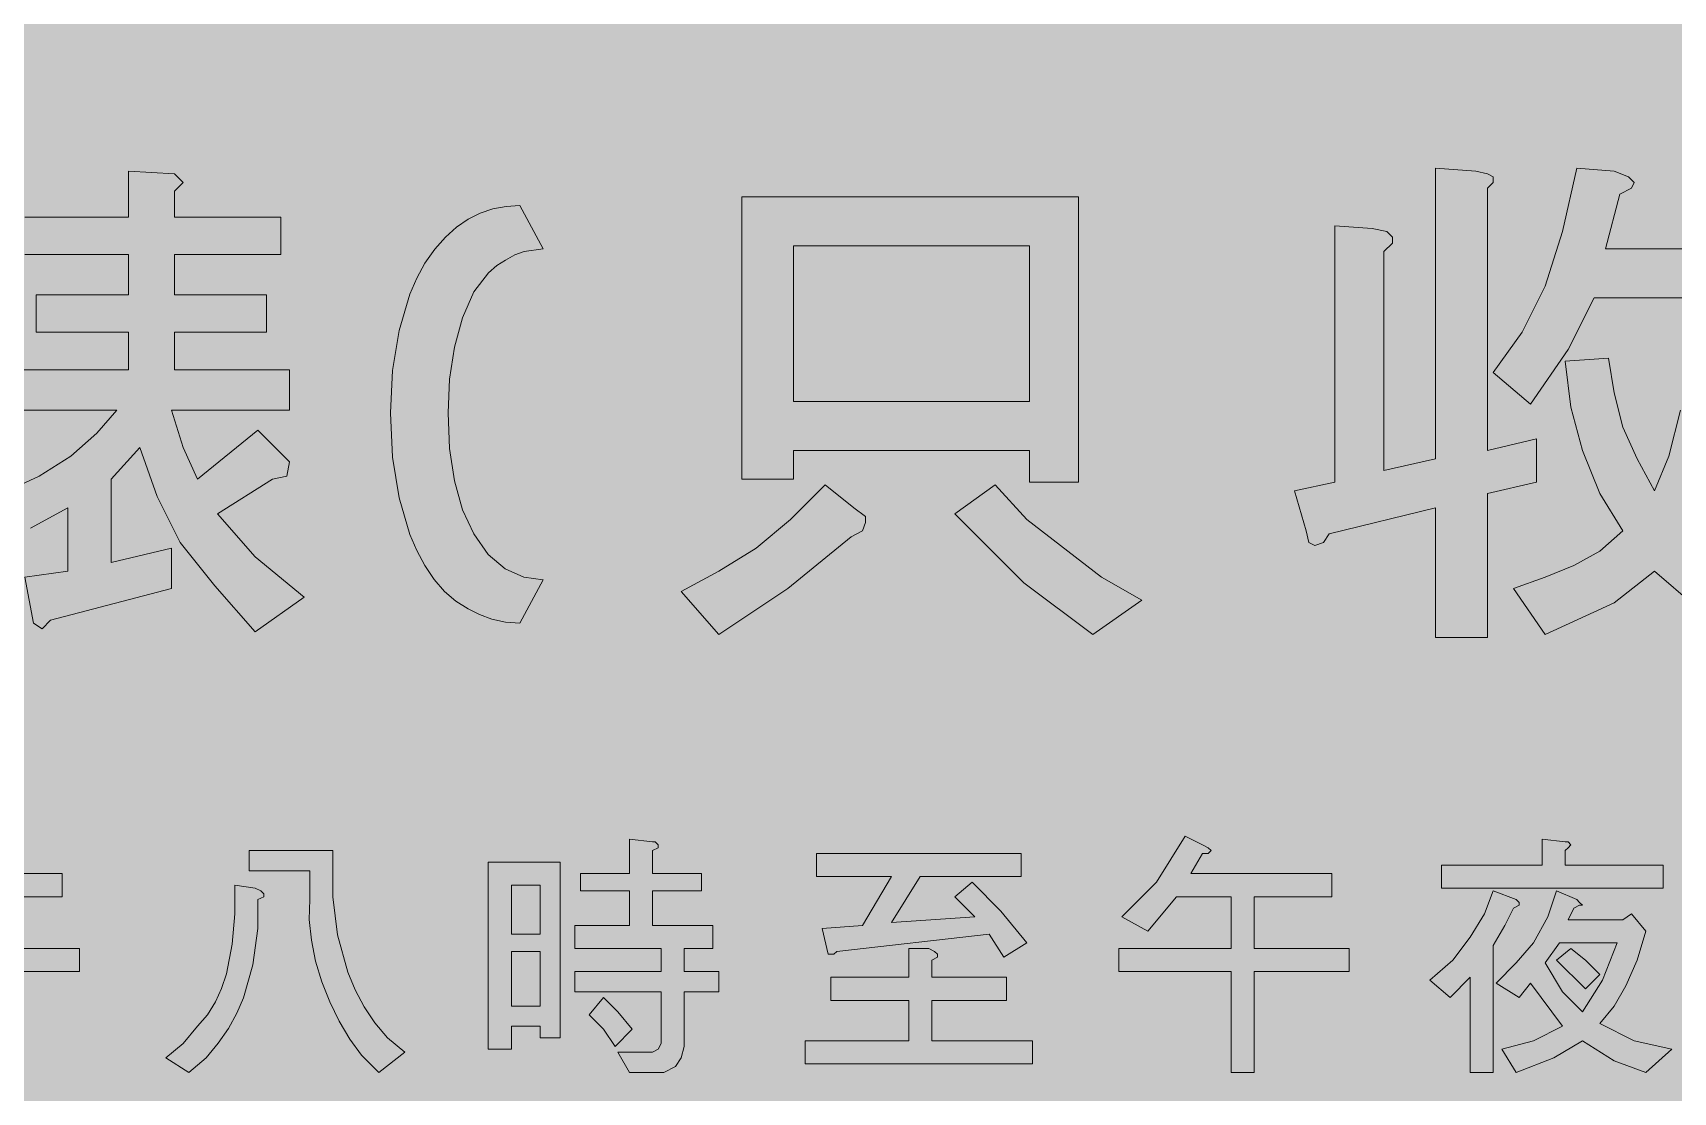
# Model space of a CAD drawing. Header units: metres. Extents: x 10 to 559, y 12 to 260.
# Drawn here: x 269.1 to 371.6, y 69.9 to 136.1 of the extents above; entities that cross this region are included whole.
import ezdxf

# ---------------------------------------------------------------- set-up
doc = ezdxf.new("R2010")
doc.units = ezdxf.units.M
doc.layers.add('FILL_BLUE_0000FF', color=7, linetype='Continuous', true_color=0x0000ff)
doc.layers.add('FILL_WHITE_FFFFFF', color=7, linetype='Continuous', true_color=0xffffff)

msp = doc.modelspace()

# ---------------------------------------------------------------- hatches: boundary and pattern name
at = {"layer": 'FILL_BLUE_0000FF', "true_color": 0x0000ff}
h = msp.add_hatch(color=7, dxfattribs=at)
h.dxf.hatch_style = 1
h.paths.add_polyline_path([(553.76, 259.97), (555.08, 259.58), (556.32, 258.96), (557.46, 258.12), (558.3, 256.98), (558.92, 255.74), (559.31, 254.42), (559.44, 253.08), (559.44, 19.26), (559.31, 17.91), (558.9, 16.56), (558.25, 15.32), (557.46, 14.22), (556.29, 13.28), (555.01, 12.6), (553.69, 12.2), (552.42, 12.06), (17.28, 12.06), (16.04, 12.2), (14.78, 12.6), (13.56, 13.28), (12.42, 14.22), (11.48, 15.36), (10.8, 16.61), (10.4, 17.92), (10.26, 19.26), (10.26, 253.08), (10.4, 254.41), (10.8, 255.6), (11.48, 256.93), (12.42, 258.12), (13.52, 259.04), (14.12, 259.36), (14.76, 259.56), (16.09, 259.97), (17.28, 260.1), (552.42, 260.1), (553.76, 259.97)])
at = {"layer": 'FILL_WHITE_FFFFFF', "true_color": 0xffffff}
h = msp.add_hatch(color=7, dxfattribs=at)
h.dxf.hatch_style = 1
h.paths.add_polyline_path([(275.04, 124.56), (275.04, 127.44), (277.92, 127.26), (278.46, 126.72), (277.92, 126.18), (277.92, 124.56), (284.58, 124.56), (284.58, 122.22), (277.92, 122.22), (277.92, 119.7), (283.68, 119.7), (283.68, 117.36), (277.92, 117.36), (277.92, 115.02), (285.12, 115.02), (285.12, 112.5), (277.74, 112.5), (278.46, 110.16), (279.36, 108.18), (283.14, 111.24), (285.12, 109.26), (284.94, 108.36), (284.04, 108.18), (280.62, 106.02), (282.96, 103.32), (286.02, 100.8), (282.96, 98.64), (280.44, 101.52), (278.28, 104.22), (276.84, 107.1), (275.76, 110.16), (273.96, 108.18), (273.96, 102.96), (277.74, 103.86), (277.74, 101.34), (270.18, 99.36), (269.64, 98.82), (269.1, 99.18), (268.56, 102.06), (271.26, 102.42), (271.26, 106.38), (268.92, 105.12), (267.12, 107.28), (269.46, 108.36), (271.44, 109.62), (273.06, 111.06), (274.32, 112.5), (268.02, 112.5), (268.02, 115.02), (275.04, 115.02), (275.04, 117.36), (269.28, 117.36), (269.28, 119.7), (275.04, 119.7), (275.04, 122.22), (268.56, 122.22), (268.56, 124.56), (275.04, 124.56)])
h = msp.add_hatch(color=7, dxfattribs=at)
h.dxf.hatch_style = 1
h.paths.add_polyline_path([(350.46, 108), (350.46, 124.02), (352.8, 123.84), (353.7, 123.66), (354.06, 123.3), (354.06, 122.94), (353.52, 122.4), (353.52, 108.72), (356.76, 109.44), (356.76, 127.62), (359.28, 127.44), (360, 127.26), (360.36, 127.08), (360.36, 126.72), (360, 126.36), (360, 109.98), (363.06, 110.7), (363.06, 108), (360, 107.28), (360, 98.28), (356.76, 98.28), (356.76, 106.38), (350.1, 104.76), (349.74, 104.22), (349.2, 104.04), (348.84, 104.22), (348.66, 104.94), (347.94, 107.46), (350.46, 108)])
h = msp.add_hatch(color=7, dxfattribs=at)
h.dxf.hatch_style = 1
h.paths.add_polyline_path([(362.16, 117.36), (363.6, 120.24), (364.68, 123.66), (365.58, 127.62), (367.92, 127.44), (368.82, 127.08), (369.18, 126.72), (369, 126.36), (368.28, 126), (367.38, 122.58), (377.64, 122.58), (377.64, 119.52), (375.66, 119.52), (375.66, 115.38), (374.94, 111.6), (374.04, 108.18), (372.6, 104.94), (375.12, 102.78), (378.18, 100.8), (375.66, 98.28), (372.96, 100.26), (370.44, 102.42), (367.92, 100.44), (363.6, 98.46), (361.62, 101.34), (363.6, 102.06), (365.4, 102.78), (367.02, 103.68), (368.46, 104.94), (367.02, 107.28), (365.94, 109.98), (365.22, 112.68), (364.86, 115.56), (367.56, 115.74), (367.92, 113.58), (368.46, 111.42), (369.36, 109.44), (370.44, 107.46), (371.34, 109.62), (372.06, 112.5), (372.42, 115.74), (372.78, 119.52), (366.66, 119.52), (365.04, 116.28), (362.7, 112.86), (360.36, 114.84), (362.16, 117.36)])
h = msp.add_hatch(color=7, dxfattribs=at)
h.dxf.hatch_style = 1
h.paths.add_polyline_path([(299.52, 99.18), (298.61, 99.24), (297.77, 99.43), (296.99, 99.71), (296.28, 100.08), (295.5, 100.55), (294.8, 101.16), (294.15, 101.9), (293.58, 102.78), (293.07, 103.71), (292.64, 104.73), (291.96, 107.01), (291.56, 109.56), (291.42, 112.32), (291.56, 114.97), (291.96, 117.47), (292.64, 119.74), (293.07, 120.75), (293.58, 121.68), (294.2, 122.56), (294.86, 123.31), (295.55, 123.93), (296.28, 124.43), (297.04, 124.81), (297.83, 125.07), (298.66, 125.23), (299.52, 125.28), (300.96, 122.58), (299.79, 122.42), (299.19, 122.2), (298.62, 121.86), (298.08, 121.53), (297.56, 121.07), (296.64, 119.88), (295.93, 118.27), (295.43, 116.44), (295.12, 114.44), (295.02, 112.32), (295.12, 110.1), (295.43, 108.07), (295.93, 106.27), (296.64, 104.76), (297.54, 103.47), (298.6, 102.58), (299.75, 102.05), (300.96, 101.88), (299.52, 99.18)])
h = msp.add_hatch(color=7, dxfattribs=at)
h.dxf.hatch_style = 1
h.paths.add_polyline_path([(334.44, 108), (331.38, 108), (331.38, 109.98), (316.62, 109.98), (316.62, 108.18), (313.38, 108.18), (313.38, 125.82), (334.44, 125.82), (334.44, 108)])
h.paths.add_polyline_path([(331.38, 122.76), (316.62, 122.76), (316.62, 113.04), (331.38, 113.04), (331.38, 122.76)], flags=16)
h = msp.add_hatch(color=7, dxfattribs=at)
h.dxf.hatch_style = 1
h.paths.add_polyline_path([(321.12, 105.84), (321.12, 105.48), (320.94, 104.94), (320.22, 104.58), (316.26, 101.34), (311.94, 98.46), (309.6, 101.16), (311.94, 102.42), (314.28, 103.86), (316.44, 105.66), (318.6, 107.82), (320.4, 106.38), (321.12, 105.84)])
h = msp.add_hatch(color=7, dxfattribs=at)
h.dxf.hatch_style = 1
h.paths.add_polyline_path([(331.2, 105.66), (335.88, 102.06), (338.4, 100.62), (335.34, 98.46), (331.02, 101.7), (326.7, 106.02), (329.22, 107.82), (331.2, 105.66)])
h = msp.add_hatch(color=7, dxfattribs=at)
h.dxf.hatch_style = 1
h.paths.add_polyline_path([(259.92, 82.98), (261.72, 85.86), (262.8, 85.32), (263.16, 85.14), (263.34, 84.96), (263.16, 84.78), (262.8, 84.78), (262.08, 83.52), (270.9, 83.52), (270.9, 82.08), (266.22, 82.08), (266.22, 78.84), (271.98, 78.84), (271.98, 77.4), (266.22, 77.4), (266.22, 71.1), (264.6, 71.1), (264.6, 77.4), (257.76, 77.4), (257.76, 78.84), (264.6, 78.84), (264.6, 82.08), (261.18, 82.08), (259.38, 79.92), (257.94, 80.82), (259.92, 82.98)])
h = msp.add_hatch(color=7, dxfattribs=at)
h.dxf.hatch_style = 1
h.paths.add_polyline_path([(306.36, 82.44), (303.3, 82.44), (303.3, 83.52), (306.36, 83.52), (306.36, 85.68), (307.8, 85.5), (307.98, 85.5), (308.16, 85.32), (308.16, 85.14), (307.8, 84.96), (307.8, 83.52), (310.86, 83.52), (310.86, 82.44), (307.8, 82.44), (307.8, 80.28), (311.58, 80.28), (311.58, 78.84), (309.78, 78.84), (309.78, 77.4), (311.94, 77.4), (311.94, 76.14), (309.78, 76.14), (309.78, 72.72), (309.6, 72), (309.24, 71.46), (308.52, 71.1), (306.36, 71.1), (305.64, 72.36), (307.8, 72.36), (308.16, 72.54), (308.34, 72.9), (308.34, 76.14), (302.94, 76.14), (302.94, 77.4), (308.34, 77.4), (308.34, 78.84), (302.94, 78.84), (302.94, 80.28), (306.36, 80.28), (306.36, 82.44)])
h = msp.add_hatch(color=7, dxfattribs=at)
h.dxf.hatch_style = 1
h.paths.add_polyline_path([(339.3, 82.98), (341.1, 85.86), (342.18, 85.32), (342.54, 85.14), (342.72, 84.96), (342.54, 84.78), (342.18, 84.78), (341.46, 83.52), (350.28, 83.52), (350.28, 82.08), (345.42, 82.08), (345.42, 78.84), (351.36, 78.84), (351.36, 77.4), (345.42, 77.4), (345.42, 71.1), (343.98, 71.1), (343.98, 77.4), (336.96, 77.4), (336.96, 78.84), (343.98, 78.84), (343.98, 82.08), (340.56, 82.08), (338.76, 79.92), (337.14, 80.82), (339.3, 82.98)])
h = msp.add_hatch(color=7, dxfattribs=at)
h.dxf.hatch_style = 1
h.paths.add_polyline_path([(363.42, 84.06), (363.42, 85.68), (364.86, 85.5), (365.04, 85.5), (365.22, 85.32), (365.04, 85.14), (364.86, 84.96), (364.86, 84.06), (370.98, 84.06), (370.98, 82.62), (357.12, 82.62), (357.12, 84.06), (363.42, 84.06)])
h = msp.add_hatch(color=7, dxfattribs=at)
h.dxf.hatch_style = 1
h.paths.add_polyline_path([(287.82, 84.96), (287.82, 82.08), (288.12, 79.69), (288.76, 77.36), (289.22, 76.25), (289.78, 75.19), (290.45, 74.19), (291.24, 73.26), (292.32, 72.36), (290.7, 71.1), (289.62, 72.18), (288.89, 73.18), (288.22, 74.3), (287.63, 75.5), (287.13, 76.76), (286.74, 78.06), (286.48, 79.37), (286.35, 80.66), (286.38, 81.9), (286.38, 83.7), (282.6, 83.7), (282.6, 84.96), (287.82, 84.96)])
h = msp.add_hatch(color=7, dxfattribs=at)
h.dxf.hatch_style = 1
h.paths.add_polyline_path([(300.78, 73.26), (300.78, 73.98), (298.98, 73.98), (298.98, 72.54), (297.54, 72.54), (297.54, 84.24), (302.04, 84.24), (302.04, 73.26), (300.78, 73.26)])
h.paths.add_polyline_path([(298.98, 82.8), (298.98, 79.74), (300.78, 79.74), (300.78, 82.8), (298.98, 82.8)], flags=16)
h.paths.add_polyline_path([(300.78, 78.66), (298.98, 78.66), (298.98, 75.24), (300.78, 75.24), (300.78, 78.66)], flags=16)
h = msp.add_hatch(color=7, dxfattribs=at)
h.dxf.hatch_style = 1
h.paths.add_polyline_path([(318.06, 84.78), (330.84, 84.78), (330.84, 83.34), (324.54, 83.34), (322.74, 80.46), (327.96, 80.82), (326.7, 82.08), (327.78, 82.98), (329.58, 81.18), (331.2, 79.2), (329.76, 78.3), (328.86, 79.74), (319.32, 78.66), (319.14, 78.48), (318.78, 78.48), (318.42, 80.1), (320.94, 80.28), (322.74, 83.34), (318.06, 83.34), (318.06, 84.78)])
h = msp.add_hatch(color=7, dxfattribs=at)
h.dxf.hatch_style = 1
h.paths.add_polyline_path([(278.46, 72.9), (279.36, 73.98), (279.98, 74.7), (280.48, 75.5), (280.87, 76.35), (281.17, 77.25), (281.53, 79.12), (281.7, 81), (281.7, 82.8), (282.96, 82.62), (283.32, 82.44), (283.5, 82.26), (283.5, 82.08), (283.14, 81.9), (283.14, 80.1), (282.82, 77.82), (282.23, 75.76), (281.81, 74.79), (281.29, 73.85), (280.65, 72.92), (279.9, 72), (278.82, 71.1), (277.38, 72), (278.46, 72.9)])
h = msp.add_hatch(color=7, dxfattribs=at)
h.dxf.hatch_style = 1
h.paths.add_polyline_path([(361.98, 81.72), (361.98, 81.54), (361.62, 81.36), (361.08, 80.28), (360.36, 79.02), (360.36, 71.1), (358.92, 71.1), (358.92, 77.04), (357.66, 75.78), (356.4, 76.86), (357.84, 78.12), (358.92, 79.56), (359.82, 81), (360.36, 82.44), (361.8, 81.9), (361.98, 81.72)])
h = msp.add_hatch(color=7, dxfattribs=at)
h.dxf.hatch_style = 1
h.paths.add_polyline_path([(365.94, 81.54), (365.76, 81.54), (365.4, 81.36), (365.04, 80.64), (368.46, 80.64), (369, 81), (369.9, 79.92), (369.36, 78.12), (368.64, 76.5), (367.92, 75.24), (367.02, 74.16), (369.18, 73.08), (371.52, 72.54), (369.9, 71.1), (367.92, 71.82), (365.94, 73.08), (364.14, 72), (361.8, 71.1), (360.9, 72.54), (362.88, 73.08), (364.68, 73.98), (362.7, 76.68), (361.98, 75.78), (360.54, 76.68), (361.8, 77.94), (362.88, 79.2), (363.78, 80.82), (364.32, 82.44), (365.58, 81.9), (365.76, 81.72), (365.94, 81.54)])
h.paths.add_polyline_path([(365.94, 74.88), (367.2, 76.86), (368.1, 79.2), (364.5, 79.2), (363.6, 77.94), (364.68, 76.14), (365.94, 74.88)], flags=16)
h = msp.add_hatch(color=7, dxfattribs=at)
h.dxf.hatch_style = 1
h.paths.add_polyline_path([(317.34, 73.08), (323.82, 73.08), (323.82, 75.6), (318.96, 75.6), (318.96, 77.04), (323.82, 77.04), (323.82, 78.84), (325.08, 78.84), (325.44, 78.66), (325.62, 78.48), (325.62, 78.3), (325.26, 78.12), (325.26, 77.04), (329.94, 77.04), (329.94, 75.6), (325.26, 75.6), (325.26, 73.08), (331.56, 73.08), (331.56, 71.64), (317.34, 71.64), (317.34, 73.08)])
h = msp.add_hatch(color=7, dxfattribs=at)
h.dxf.hatch_style = 1
h.paths.add_polyline_path([(366.12, 78.12), (367.02, 77.22), (366.12, 76.32), (364.32, 78.12), (365.22, 78.84), (366.12, 78.12)])
h = msp.add_hatch(color=7, dxfattribs=at)
h.dxf.hatch_style = 1
h.paths.add_polyline_path([(305.64, 74.88), (306.54, 73.8), (305.46, 72.72), (304.74, 73.8), (303.84, 74.7), (304.74, 75.78), (305.64, 74.88)])

# ---------------------------------------------------------------- linework, layer by layer
at = {"layer": 'FILL_WHITE_FFFFFF', "lineweight": 0, "true_color": 0xffffff}
for points in [[(268.56, 124.56), (275.04, 124.56), (275.04, 127.44), (277.92, 127.26), (278.46, 126.72), (277.92, 126.18), (277.92, 124.56), (284.58, 124.56), (284.58, 122.22), (277.92, 122.22), (277.92, 119.7), (283.68, 119.7), (283.68, 117.36), (277.92, 117.36), (277.92, 115.02), (285.12, 115.02), (285.12, 112.5), (277.74, 112.5), (278.46, 110.16), (279.36, 108.18), (283.14, 111.24), (285.12, 109.26), (284.94, 108.36), (284.04, 108.18), (280.62, 106.02), (282.96, 103.32), (286.02, 100.8), (282.96, 98.64), (280.44, 101.52), (278.28, 104.22), (276.84, 107.1), (275.76, 110.16), (273.96, 108.18), (273.96, 102.96), (277.74, 103.86), (277.74, 101.34), (270.18, 99.36), (269.64, 98.82), (269.1, 99.18), (268.56, 102.06), (271.26, 102.42), (271.26, 106.38), (268.92, 105.12)], [(372.78, 119.52), (366.66, 119.52), (365.04, 116.28), (362.7, 112.86), (360.36, 114.84), (362.16, 117.36), (363.6, 120.24), (364.68, 123.66), (365.58, 127.62), (367.92, 127.44), (368.82, 127.08), (369.18, 126.72), (369, 126.36), (368.28, 126), (367.38, 122.58), (377.64, 122.58)], [(268.02, 115.02), (275.04, 115.02), (275.04, 117.36), (269.28, 117.36), (269.28, 119.7), (275.04, 119.7), (275.04, 122.22), (268.56, 122.22)], [(372.96, 100.26), (370.44, 102.42), (367.92, 100.44), (363.6, 98.46), (361.62, 101.34), (363.6, 102.06), (365.4, 102.78), (367.02, 103.68), (368.46, 104.94), (367.02, 107.28), (365.94, 109.98), (365.22, 112.68), (364.86, 115.56), (367.56, 115.74), (367.92, 113.58), (368.46, 111.42), (369.36, 109.44), (370.44, 107.46), (371.34, 109.62), (372.06, 112.5)], [(267.12, 107.28), (269.46, 108.36), (271.44, 109.62), (273.06, 111.06), (274.32, 112.5), (268.02, 112.5)], [(262.08, 83.52), (270.9, 83.52), (270.9, 82.08), (266.22, 82.08)], [(266.22, 78.84), (271.98, 78.84), (271.98, 77.4), (266.22, 77.4)]]:
    msp.add_lwpolyline(points, dxfattribs=at)
for points in [[(350.46, 108), (350.46, 124.02), (352.8, 123.84), (353.7, 123.66), (354.06, 123.3), (354.06, 122.94), (353.52, 122.4), (353.52, 108.72), (356.76, 109.44), (356.76, 127.62), (359.28, 127.44), (360, 127.26), (360.36, 127.08), (360.36, 126.72), (360, 126.36), (360, 109.98), (363.06, 110.7), (363.06, 108), (360, 107.28), (360, 98.28), (356.76, 98.28), (356.76, 106.38), (350.1, 104.76), (349.74, 104.22), (349.2, 104.04), (348.84, 104.22), (348.66, 104.94), (347.94, 107.46)], [(299.52, 99.18), (298.61, 99.24), (297.77, 99.43), (296.99, 99.71), (296.28, 100.08), (295.5, 100.55), (294.8, 101.16), (294.15, 101.9), (293.58, 102.78), (293.07, 103.71), (292.64, 104.73), (291.96, 107.01), (291.56, 109.56), (291.42, 112.32), (291.56, 114.97), (291.96, 117.47), (292.64, 119.74), (293.07, 120.75), (293.58, 121.68), (294.2, 122.56), (294.86, 123.31), (295.55, 123.93), (296.28, 124.43), (297.04, 124.81), (297.83, 125.07), (298.66, 125.23), (299.52, 125.28), (300.96, 122.58), (299.79, 122.42), (299.19, 122.2), (298.62, 121.86), (298.08, 121.53), (297.56, 121.07), (296.64, 119.88), (295.93, 118.27), (295.43, 116.44), (295.12, 114.44), (295.02, 112.32), (295.12, 110.1), (295.43, 108.07), (295.93, 106.27), (296.64, 104.76), (297.54, 103.47), (298.6, 102.58), (299.75, 102.05), (300.96, 101.88)], [(334.44, 108), (331.38, 108), (331.38, 109.98), (316.62, 109.98), (316.62, 108.18), (313.38, 108.18), (313.38, 125.82), (334.44, 125.82)], [(331.38, 122.76), (316.62, 122.76), (316.62, 113.04), (331.38, 113.04)], [(321.12, 105.84), (321.12, 105.48), (320.94, 104.94), (320.22, 104.58), (316.26, 101.34), (311.94, 98.46), (309.6, 101.16), (311.94, 102.42), (314.28, 103.86), (316.44, 105.66), (318.6, 107.82), (320.4, 106.38)], [(331.2, 105.66), (335.88, 102.06), (338.4, 100.62), (335.34, 98.46), (331.02, 101.7), (326.7, 106.02), (329.22, 107.82)], [(306.36, 82.44), (303.3, 82.44), (303.3, 83.52), (306.36, 83.52), (306.36, 85.68), (307.8, 85.5), (307.98, 85.5), (308.16, 85.32), (308.16, 85.14), (307.8, 84.96), (307.8, 83.52), (310.86, 83.52), (310.86, 82.44), (307.8, 82.44), (307.8, 80.28), (311.58, 80.28), (311.58, 78.84), (309.78, 78.84), (309.78, 77.4), (311.94, 77.4), (311.94, 76.14), (309.78, 76.14), (309.78, 72.72), (309.6, 72), (309.24, 71.46), (308.52, 71.1), (306.36, 71.1), (305.64, 72.36), (307.8, 72.36), (308.16, 72.54), (308.34, 72.9), (308.34, 76.14), (302.94, 76.14), (302.94, 77.4), (308.34, 77.4), (308.34, 78.84), (302.94, 78.84), (302.94, 80.28), (306.36, 80.28)], [(339.3, 82.98), (341.1, 85.86), (342.18, 85.32), (342.54, 85.14), (342.72, 84.96), (342.54, 84.78), (342.18, 84.78), (341.46, 83.52), (350.28, 83.52), (350.28, 82.08), (345.42, 82.08), (345.42, 78.84), (351.36, 78.84), (351.36, 77.4), (345.42, 77.4), (345.42, 71.1), (343.98, 71.1), (343.98, 77.4), (336.96, 77.4), (336.96, 78.84), (343.98, 78.84), (343.98, 82.08), (340.56, 82.08), (338.76, 79.92), (337.14, 80.82)], [(363.42, 84.06), (363.42, 85.68), (364.86, 85.5), (365.04, 85.5), (365.22, 85.32), (365.04, 85.14), (364.86, 84.96), (364.86, 84.06), (370.98, 84.06), (370.98, 82.62), (357.12, 82.62), (357.12, 84.06)], [(287.82, 84.96), (287.82, 82.08), (288.12, 79.69), (288.76, 77.36), (289.22, 76.25), (289.78, 75.19), (290.45, 74.19), (291.24, 73.26), (292.32, 72.36), (290.7, 71.1), (289.62, 72.18), (288.89, 73.18), (288.22, 74.3), (287.63, 75.5), (287.13, 76.76), (286.74, 78.06), (286.48, 79.37), (286.35, 80.66), (286.38, 81.9), (286.38, 83.7), (282.6, 83.7), (282.6, 84.96)], [(300.78, 73.26), (300.78, 73.98), (298.98, 73.98), (298.98, 72.54), (297.54, 72.54), (297.54, 84.24), (302.04, 84.24), (302.04, 73.26)], [(318.06, 84.78), (330.84, 84.78), (330.84, 83.34), (324.54, 83.34), (322.74, 80.46), (327.96, 80.82), (326.7, 82.08), (327.78, 82.98), (329.58, 81.18), (331.2, 79.2), (329.76, 78.3), (328.86, 79.74), (319.32, 78.66), (319.14, 78.48), (318.78, 78.48), (318.42, 80.1), (320.94, 80.28), (322.74, 83.34), (318.06, 83.34)], [(278.46, 72.9), (279.36, 73.98), (279.98, 74.7), (280.48, 75.5), (280.87, 76.35), (281.17, 77.25), (281.53, 79.12), (281.7, 81), (281.7, 82.8), (282.96, 82.62), (283.32, 82.44), (283.5, 82.26), (283.5, 82.08), (283.14, 81.9), (283.14, 80.1), (282.82, 77.82), (282.23, 75.76), (281.81, 74.79), (281.29, 73.85), (280.65, 72.92), (279.9, 72), (278.82, 71.1), (277.38, 72)], [(298.98, 82.8), (298.98, 79.74), (300.78, 79.74), (300.78, 82.8)], [(361.98, 81.72), (361.98, 81.54), (361.62, 81.36), (361.08, 80.28), (360.36, 79.02), (360.36, 71.1), (358.92, 71.1), (358.92, 77.04), (357.66, 75.78), (356.4, 76.86), (357.84, 78.12), (358.92, 79.56), (359.82, 81), (360.36, 82.44), (361.8, 81.9)], [(365.94, 81.54), (365.76, 81.54), (365.4, 81.36), (365.04, 80.64), (368.46, 80.64), (369, 81), (369.9, 79.92), (369.36, 78.12), (368.64, 76.5), (367.92, 75.24), (367.02, 74.16), (369.18, 73.08), (371.52, 72.54), (369.9, 71.1), (367.92, 71.82), (365.94, 73.08), (364.14, 72), (361.8, 71.1), (360.9, 72.54), (362.88, 73.08), (364.68, 73.98), (362.7, 76.68), (361.98, 75.78), (360.54, 76.68), (361.8, 77.94), (362.88, 79.2), (363.78, 80.82), (364.32, 82.44), (365.58, 81.9), (365.76, 81.72)], [(365.94, 74.88), (367.2, 76.86), (368.1, 79.2), (364.5, 79.2), (363.6, 77.94), (364.68, 76.14)], [(300.78, 78.66), (298.98, 78.66), (298.98, 75.24), (300.78, 75.24)], [(317.34, 73.08), (323.82, 73.08), (323.82, 75.6), (318.96, 75.6), (318.96, 77.04), (323.82, 77.04), (323.82, 78.84), (325.08, 78.84), (325.44, 78.66), (325.62, 78.48), (325.62, 78.3), (325.26, 78.12), (325.26, 77.04), (329.94, 77.04), (329.94, 75.6), (325.26, 75.6), (325.26, 73.08), (331.56, 73.08), (331.56, 71.64), (317.34, 71.64)], [(366.12, 78.12), (367.02, 77.22), (366.12, 76.32), (364.32, 78.12), (365.22, 78.84)], [(305.64, 74.88), (306.54, 73.8), (305.46, 72.72), (304.74, 73.8), (303.84, 74.7), (304.74, 75.78)]]:
    msp.add_lwpolyline(points, close=True, dxfattribs=at)

doc.saveas('drawing.dxf')
